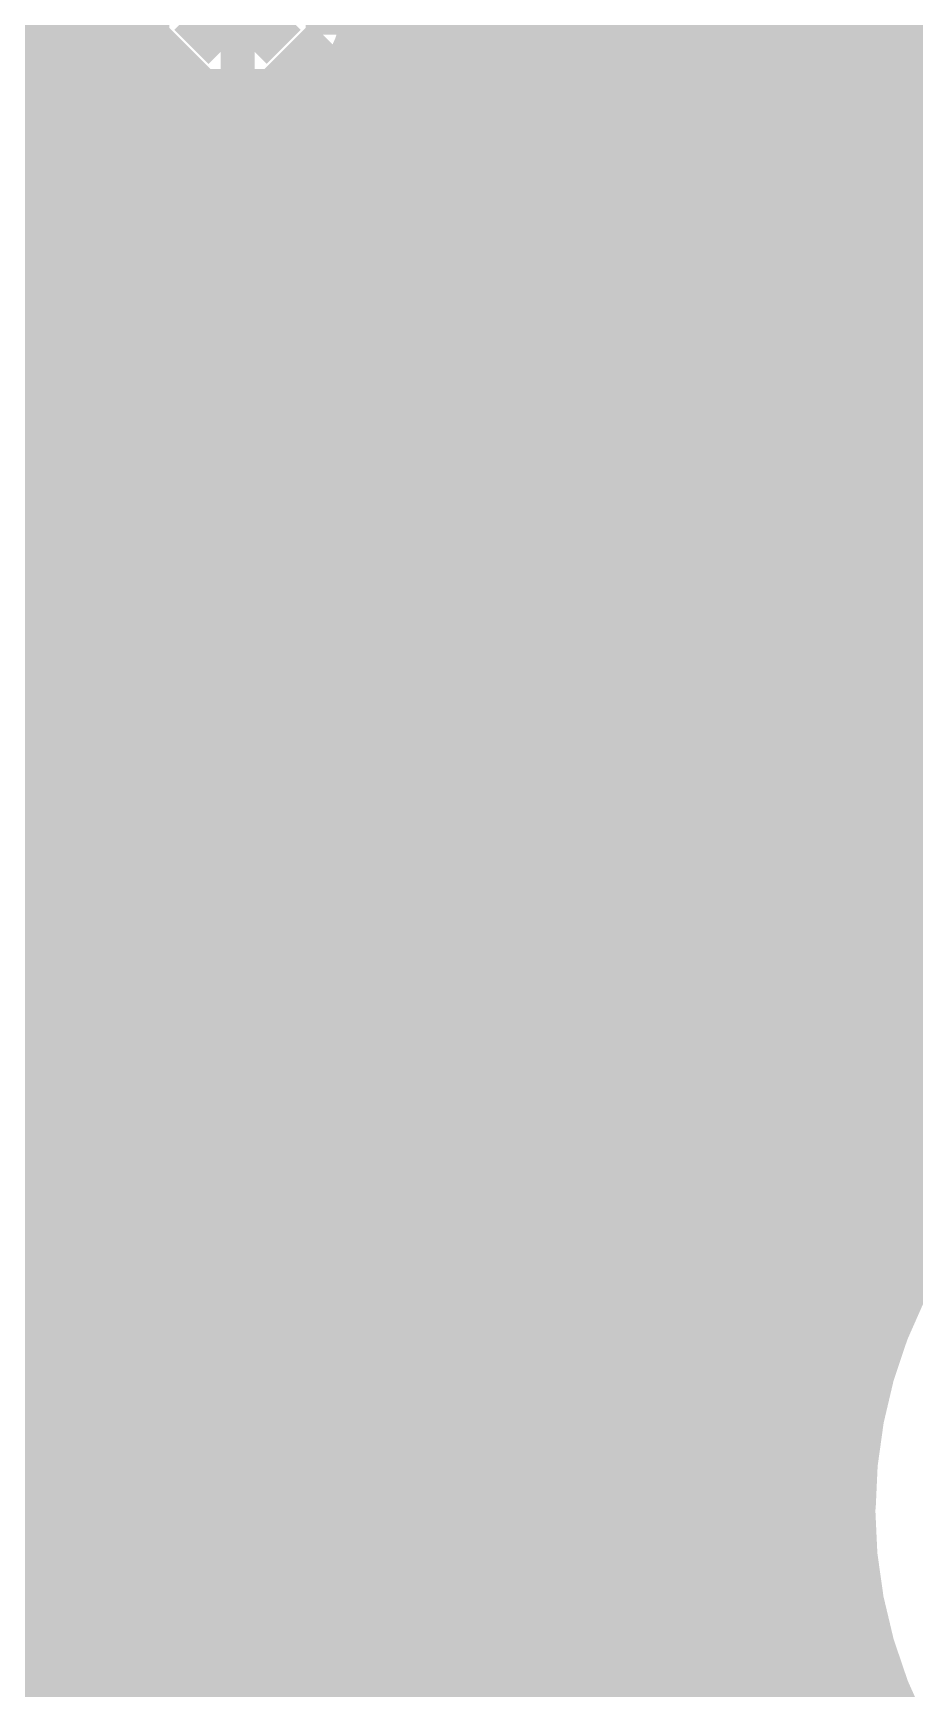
# Model space of a CAD drawing. Extents: x -5 to 157, y -120 to 103.
# Drawn here: x 30.23 to 36.79, y -13.34 to -1 of the extents above; entities that cross this region are included whole.
import ezdxf

# ---------------------------------------------------------------- set-up
doc = ezdxf.new("R2010")
doc.units = 0
doc.header["$MEASUREMENT"] = 0
doc.layers.get('0').update_dxf_attribs({"linetype": 'CONTINUOUS'})
for name, color, linetype in [('22-304-2_BOT', 7, 'CONTINUOUS'), ('22-304-2_DRD', 7, 'CONTINUOUS'), ('22-304-2_DRL', 2, 'CONTINUOUS'), ('22-304-2_IN1', 4, 'CONTINUOUS'), ('22-304-2_IN2', 3, 'CONTINUOUS'), ('22-304-2_SMB', 5, 'CONTINUOUS'), ('22-304-2_SPB', 14, 'CONTINUOUS'), ('22-304-2_SSB', 12, 'CONTINUOUS'), ('22-304-2_TOP', 13, 'CONTINUOUS'), ('THRUHOLE_TAP', 7, 'CONTINUOUS')]:
    doc.layers.add(name, color=color, linetype=linetype)

# ---------------------------------------------------------------- blocks, each defined once
blk = doc.blocks.new('ROUND_39')
at = {"const_width": 0.40005}
blk.add_lwpolyline([(-0.200024, 0, 1), (0.200024, 0, 1)], format="xyb", close=True, dxfattribs=at)
blk = doc.blocks.new('RECTANGLE_45')
blk.add_solid([(0.51308, 0.63627), (0.51308, -0.63627), (-0.51308, 0.63627), (-0.51308, -0.63627)])
blk = doc.blocks.new('RECTANGLE_47')
blk.add_solid([(0.4064, 0.4826), (0.4064, -0.4826), (-0.4064, 0.4826), (-0.4064, -0.4826)])
blk = doc.blocks.new('ROUND_88')
at = {"const_width": 0.10033}
blk.add_lwpolyline([(-0.050164, 0, 1), (0.050164, 0, 1)], format="xyb", close=True, dxfattribs=at)
blk = doc.blocks.new('ROUND_42')
at = {"const_width": 0.40005}
blk.add_lwpolyline([(-0.200024, 0, 1), (0.200024, 0, 1)], format="xyb", close=True, dxfattribs=at)
blk = doc.blocks.new('ROUND_38')
at = {"const_width": 0.40005}
blk.add_lwpolyline([(-0.200024, 0, 1), (0.200024, 0, 1)], format="xyb", close=True, dxfattribs=at)
blk = doc.blocks.new('ROUND_80')
at = {"const_width": 0.10033}
blk.add_lwpolyline([(-0.050164, 0, 1), (0.050164, 0, 1)], format="xyb", close=True, dxfattribs=at)

msp = doc.modelspace()

# ---------------------------------------------------------------- linework, layer by layer
at = {"layer": '22-304-2_BOT'}
for points, const_width in [([(36.6014, 8.14324), (36.6014, -3.4544)], 0.254), ([(36.3728, 7.91464), (36.3728, -2.13614)], 0.254), ([(36.1442, 7.68604), (36.1442, -1.84404)], 0.254), ([(35.9156, 7.45744), (35.9156, -1.70434)], 0.254), ([(35.687, 7.22884), (35.687, -1.64084)], 0.254), ([(36.7157, 7.0612), (36.7157, -3.4544)], 0.254), ([(35.4584, 7.00024), (35.4584, -1.6383)], 0.254), ([(23.91918, 1.905), (23.91918, -5.12318), (26.924, -8.128), (29.337, -8.128), (31.242, -10.033), (31.242, -16.256), (40.132, -25.146), (40.132, -57.277), (33.909, -63.5), (24.003, -63.5), (22.352, -65.151), (22.352, -79.502), (26.0223, -83.1723), (26.0223, -83.7438)], 0.3048), ([(22.91842, 1.905), (22.91842, 0.70358), (23.368, 0.254), (23.368, -5.461), (26.543, -8.636), (28.956, -8.636), (30.607, -10.287), (30.607, -17.526), (33.02, -19.939), (33.02, -20.447)], 0.254), ([(27.9019, -1.57734), (29.91866, -1.57734), (31.0388, -0.4572), (31.0388, 0.635)], 0.254), ([(35.2298, -0.30226), (35.2298, -1.69418)], 0.254), ([(35.12058, -0.44958), (34.36112, -1.2065)], 0.254), ([(35.0012, -0.56642), (35.0012, -1.82372)], 0.254), ([(34.7726, -0.79502), (34.7726, -1.905)], 0.254), ([(34.544, -1.02362), (34.544, -1.5494)], 0.254), ([(36.7157, -0.9906), (34.57702, -0.9906)], 0.254), ([(36.7157, -1.2192), (34.34842, -1.2192)], 0.254), ([(34.3154, -1.24968), (34.3154, -1.5494)], 0.254), ([(33.66262, -1.397), (33.81502, -1.5494)], 0.254), ([(33.909, -1.397), (33.66262, -1.397)], 0.254), ([(36.7157, -1.4478), (33.71342, -1.4478)], 0.254), ([(33.8582, -1.397), (33.8582, -1.5494)], 0.254), ([(34.0868, -1.3716), (34.0868, -1.5494)], 0.254), ([(34.6456, -1.5494), (33.81502, -1.5494)], 0.254), ([(34.6456, -1.5494), (34.6456, -1.905)], 0.254), ([(27.9019, -2.07772), (30.18028, -2.07772), (30.607, -1.651), (33.02, -1.651), (33.7312, -2.3622), (33.7312, -2.54)], 0.254), ([(35.2806, -1.6764), (34.6456, -1.6764)], 0.254), ([(36.7157, -1.6764), (35.8394, -1.6764)], 0.254), ([(34.9123, -1.905), (34.6456, -1.905)], 0.254), ([(34.9123, -1.905), (34.6456, -1.905)], 0.254), ([(34.9123, -1.905), (34.6456, -1.905)], 0.254), ([(36.7157, -1.905), (36.2077, -1.905)], 0.254), ([(36.7157, -2.1336), (36.37026, -2.1336)], 0.254), ([(30.86862, -2.286), (30.68574, -2.46888)], 0.254), ([(31.3944, -2.286), (30.86862, -2.286)], 0.254), ([(30.8864, -2.286), (30.8864, -2.5654)], 0.254), ([(31.115, -2.286), (31.115, -2.78384)], 0.254), ([(31.3436, -2.286), (31.3436, -3.01244)], 0.254), ([(31.3944, -2.286), (31.3944, -3.06324)], 0.254), ([(31.3944, -2.3622), (30.79242, -2.3622)], 0.254), ([(36.7157, -2.3622), (36.449, -2.3622)], 0.254), ([(31.3944, -2.5908), (30.91688, -2.5908)], 0.254), ([(32.3088, -2.54), (31.242, -2.54)], 0.254), ([(32.3088, -2.54), (31.242, -2.54)], 0.254), ([(31.242, -2.54), (32.3088, -2.54)], 0.254), ([(31.4579, -2.54), (32.3088, -2.54)], 0.381), ([(33.782, -2.4892), (33.7312, -2.54)], 0.254), ([(33.7312, -2.54), (33.7312, -4.1402), (34.036, -4.445)], 0.254), ([(35.56, -2.54), (33.7312, -2.54)], 0.254), ([(33.7312, -2.54), (35.56, -2.54)], 0.254), ([(36.7157, -2.5908), (36.46678, -2.5908)], 0.254), ([(30.9626, -2.63398), (31.3944, -3.06324)], 0.254), ([(31.3944, -2.8194), (31.14802, -2.8194)], 0.254), ([(36.7157, -2.8194), (36.4236, -2.8194)], 0.254), ([(36.3728, -2.94386), (36.3728, -3.4544)], 0.254), ([(43.18, -81.28), (43.18, -23.622), (34.29, -14.732), (34.29, -8.382), (31.115, -5.207), (31.115, -3.683), (30.51048, -3.07848), (27.9019, -3.07848)], 0.254), ([(36.7157, -3.048), (36.31184, -3.048)], 0.254), ([(34.9123, -3.175), (34.6456, -3.175)], 0.254), ([(34.6456, -3.175), (34.6456, -3.29946)], 0.254), ([(34.9123, -3.175), (34.6456, -3.175)], 0.254), ([(34.7726, -3.175), (34.7726, -3.29946)], 0.254), ([(35.02914, -3.2766), (34.6456, -3.2766)], 0.254), ([(35.05708, -3.29946), (34.6456, -3.29946)], 0.254), ([(35.0012, -3.25374), (35.0012, -3.29946)], 0.254), ([(35.05708, -3.29946), (35.05708, -3.81)], 0.254), ([(36.7157, -3.2766), (36.09086, -3.2766)], 0.254), ([(36.1442, -3.23342), (36.1442, -3.4544)], 0.254), ([(35.2044, -3.4544), (35.2044, -3.81)], 0.254), ([(36.6268, -3.4544), (35.2044, -3.4544)], 0.254), ([(35.2298, -3.38582), (35.2298, -3.4544)], 0.254), ([(35.9156, -3.37566), (35.9156, -3.4544)], 0.254), ([(36.7157, -3.4544), (36.6268, -3.4544)], 0.254), ([(27.9019, -3.57886), (30.24886, -3.57886), (30.607, -3.937), (30.607, -5.461), (33.782, -8.636), (33.782, -14.986), (42.672, -23.876), (42.672, -79.375), (42.037, -80.01), (41.91, -80.01)], 0.254), ([(35.2044, -3.5052), (35.05708, -3.5052)], 0.254), ([(35.2044, -3.7338), (35.05708, -3.7338)], 0.254), ([(35.2044, -3.81), (35.05708, -3.81)], 0.254), ([(37.6936, -71.1835), (37.5285, -71.1835), (36.449, -70.104), (36.449, -68.834), (42.164, -63.119), (42.164, -24.13), (33.274, -15.24), (33.274, -8.89), (30.099, -5.715), (30.099, -4.22148), (29.95676, -4.07924), (27.9019, -4.07924)], 0.254), ([(33.147, -5.588), (32.004, -4.445), (33.147, -5.588)], 0.635), ([(32.004, -4.445), (33.147, -5.588)], 0.635), ([(36.1188, -4.445), (34.036, -4.445)], 0.254), ([(36.1188, -4.445), (36.1188, -6.8072), (35.433, -7.493)], 0.254), ([(39.37, -64.77), (39.497, -64.77), (41.656, -62.611), (41.656, -24.384), (32.766, -15.494), (32.766, -9.144), (29.591, -5.969), (29.591, -4.826), (29.34462, -4.57962), (27.9019, -4.57962)], 0.254), ([(35.05708, -5.08), (35.05708, -5.59054)], 0.254), ([(35.2044, -5.08), (35.05708, -5.08)], 0.254), ([(35.2044, -5.1054), (35.05708, -5.1054)], 0.254), ([(35.2044, -5.08), (35.2044, -5.4356)], 0.254), ([(35.2044, -5.334), (35.05708, -5.334)], 0.254), ([(35.4838, -5.4356), (35.2044, -5.4356)], 0.254), ([(35.2298, -5.4356), (35.2298, -6.60908)], 0.254), ([(35.4584, -5.4356), (35.4584, -6.56844)], 0.254), ([(35.4838, -5.4356), (35.4838, -6.54304)], 0.254), ([(36.7538, -5.4356), (36.7538, -6.8072)], 0.254), ([(37.0332, -5.4356), (36.7538, -5.4356)], 0.254), ([(36.83, -5.4356), (36.83, -8.13054)], 0.254), ([(33.01492, -5.59054), (32.39516, -5.59054)], 0.254), ([(32.39516, -5.59054), (34.56432, -7.7597)], 0.254), ([(32.4866, -5.59054), (32.4866, -5.67944)], 0.254), ([(32.7152, -5.59054), (32.7152, -5.90804)], 0.254), ([(32.9438, -5.59054), (32.9438, -6.13664)], 0.254), ([(35.05708, -5.59054), (33.01492, -5.59054)], 0.254), ([(33.02508, -5.59054), (33.01492, -5.59054)], 0.254), ([(33.1724, -5.59054), (33.1724, -6.36524)], 0.254), ([(33.401, -5.59054), (33.401, -6.59384)], 0.254), ([(33.6296, -5.59054), (33.6296, -6.82244)], 0.254), ([(33.8582, -5.59054), (33.8582, -7.05104)], 0.254), ([(34.0868, -5.59054), (34.0868, -7.27964)], 0.254), ([(34.3154, -5.59054), (34.3154, -7.50824)], 0.254), ([(34.544, -5.59054), (34.544, -7.31012)], 0.254), ([(34.7726, -5.59054), (34.7726, -6.8707)], 0.254), ([(35.0012, -5.59054), (35.0012, -6.69544)], 0.254), ([(35.4838, -5.5626), (35.05708, -5.5626)], 0.254), ([(43.18, -5.5626), (36.7538, -5.5626)], 0.254), ([(35.4838, -5.7912), (32.59582, -5.7912)], 0.254), ([(43.18, -5.7912), (36.7538, -5.7912)], 0.254), ([(35.4838, -6.0198), (32.82442, -6.0198)], 0.254), ([(43.03014, -6.0198), (36.7538, -6.0198)], 0.254), ([(35.4838, -6.2484), (33.05302, -6.2484)], 0.254), ([(42.93616, -6.2484), (36.7538, -6.2484)], 0.254), ([(35.4838, -6.477), (33.28162, -6.477)], 0.254), ([(42.90822, -6.477), (36.7538, -6.477)], 0.254), ([(27.9019, -6.58114), (29.44114, -6.58114), (32.258, -9.398), (32.258, -15.748), (41.148, -24.638), (41.148, -57.912), (32.131, -66.929), (32.131, -70.612), (32.639, -71.12), (33.2486, -71.1835)], 0.254), ([(35.4838, -6.54304), (35.44316, -6.58622)], 0.254), ([(34.98088, -6.7056), (33.51022, -6.7056)], 0.254), ([(42.93616, -6.7056), (36.7538, -6.7056)], 0.254), ([(34.71672, -6.9342), (33.73882, -6.9342)], 0.254), ([(43.03014, -6.9342), (36.7411, -6.9342)], 0.254), ([(24.3586, -71.1835), (23.9395, -71.1835), (22.86, -70.104), (22.86, -65.405), (24.257, -64.008), (34.163, -64.008), (40.64, -57.531), (40.64, -24.892), (31.75, -16.002), (31.75, -9.652), (29.17952, -7.08152), (27.9019, -7.08152)], 0.254), ([(34.58718, -7.1628), (33.96742, -7.1628)], 0.254), ([(36.56838, -7.25678), (36.33978, -7.48284)], 0.254), ([(36.6014, -7.21868), (36.6014, -8.3312)], 0.254), ([(38.72738, -7.1628), (36.64458, -7.1628)], 0.254), ([(34.5313, -7.3914), (34.19602, -7.3914)], 0.254), ([(38.05682, -7.3914), (36.43122, -7.3914)], 0.254), ([(36.3728, -7.44982), (36.3728, -8.55472)], 0.254), ([(34.53384, -7.62), (34.42462, -7.62)], 0.254), ([(37.58438, -7.62), (36.33216, -7.62)], 0.254), ([(34.544, -7.67588), (34.544, -7.73684)], 0.254), ([(37.211, -7.8486), (36.26866, -7.8486)], 0.254), ([(36.89604, -8.0772), (36.12642, -8.0772)], 0.254), ([(36.1442, -8.05688), (36.1442, -8.8138)], 0.254), ([(35.9156, -8.26008), (35.9156, -9.11352)], 0.254), ([(35.02914, -8.3058), (34.91992, -8.3058)], 0.254), ([(34.925, -8.382), (34.925, -14.46784)], 0.254), ([(35.0012, -8.29056), (35.0012, -11.8364)], 0.254), ([(35.2298, -8.37692), (35.2298, -10.49528)], 0.254), ([(35.687, -8.36422), (35.687, -9.46658)], 0.254), ([(36.6268, -8.3058), (35.83686, -8.3058)], 0.254), ([(35.4584, -8.39978), (35.4584, -9.90346)], 0.254), ([(36.39312, -8.5344), (34.925, -8.5344)], 0.254), ([(36.18738, -8.763), (34.925, -8.763)], 0.254), ([(36.0045, -8.9916), (34.925, -8.9916)], 0.254), ([(35.84194, -9.2202), (34.925, -9.2202)], 0.254), ([(35.69716, -9.4488), (34.925, -9.4488)], 0.254), ([(35.57016, -9.6774), (34.925, -9.6774)], 0.254), ([(35.4584, -9.906), (34.925, -9.906)], 0.254), ([(35.35934, -10.1346), (34.925, -10.1346)], 0.254), ([(35.27298, -10.3632), (34.925, -10.3632)], 0.254), ([(35.19932, -10.5918), (34.925, -10.5918)], 0.254), ([(35.13836, -10.8204), (34.925, -10.8204)], 0.254), ([(35.0901, -11.049), (34.925, -11.049)], 0.254), ([(35.04946, -11.2776), (34.925, -11.2776)], 0.254), ([(35.02152, -11.5062), (34.925, -11.5062)], 0.254), ([(35.00628, -11.7348), (34.925, -11.7348)], 0.254), ([(34.99866, -11.9634), (34.925, -11.9634)], 0.254), ([(35.0012, -12.192), (34.925, -12.192)], 0.254), ([(35.0012, -12.16152), (35.0012, -14.54404)], 0.254), ([(35.01644, -12.4206), (34.925, -12.4206)], 0.254), ([(35.0393, -12.6492), (34.925, -12.6492)], 0.254), ([(35.07486, -12.8778), (34.925, -12.8778)], 0.254), ([(35.12312, -13.1064), (34.925, -13.1064)], 0.254), ([(35.179, -13.335), (34.925, -13.335)], 0.254)]:
    msp.add_lwpolyline(points, dxfattribs=dict(at, const_width=const_width))
at = {"layer": '22-304-2_BOT', "const_width": 0.254}
for points in [[(33.909, -1.397, 0.1989124), (34.35801, -1.21101)], [(33.909, -1.397, 0.1989124), (34.35801, -1.21101)], [(35.56, -1.63322, 0.2014867), (34.91249, -1.90519)], [(35.56, -1.63322, 0.2014867), (34.91249, -1.90519)], [(36.46678, -2.54, 0.4142136), (35.56, -1.63322)], [(36.46678, -2.54, 0.4142136), (35.56, -1.63322)], [(30.96006, -2.6289, 0.1270395), (30.68616, -2.46743)], [(30.96006, -2.6289, 0.1270395), (30.68616, -2.46743)], [(35.56, -3.44678, 0.4142136), (36.46678, -2.54)], [(35.56, -3.44678, 0.4142136), (36.46678, -2.54)], [(35.05708, -3.29438, 0.1480687), (35.56, -3.44665)], [(35.05708, -3.29438, 0.1480687), (35.56, -3.44665)], [(35.433, -6.58622, 0.4142136), (34.52622, -7.493)], [(36.56838, -7.25678, 0.1989124), (36.7546, -6.8072)], [(36.56838, -7.25678, 0.1989124), (36.7546, -6.8072)], [(39.99992, -6.9977, 0.4142136), (34.99866, -11.99896)], [(34.52622, -7.493, 0.0746082), (34.56615, -7.75914)], [(35.433, -8.39978, 0.4142136), (36.33978, -7.493)], [(34.925, -8.382, 0.0596185), (34.90707, -8.23217)], [(34.90722, -8.23214, 0.1558171), (35.433, -8.40007)], [(34.99866, -11.99896, 0.4142136), (39.99992, -17.00022)]]:
    msp.add_lwpolyline(points, format="xyb", dxfattribs=at)
at = {"layer": '22-304-2_DRD', "const_width": 0.254}
for points in [[(31.115, -0.508), (31.115, -1.016)], [(32.385, -1.016), (32.385, -0.508)], [(31.623, -1.143), (31.369, -0.889)], [(32.131, -0.889), (31.877, -1.143)], [(31.115, -1.016), (31.496, -1.397)], [(32.004, -1.397), (32.385, -1.016)], [(31.877, -1.143), (31.623, -1.143)], [(31.496, -1.397), (32.004, -1.397)], [(30.988, -1.905), (30.607, -2.286)], [(30.988, -1.905), (30.607, -2.286)], [(30.988, -1.905), (30.607, -2.286)], [(31.496, -1.905), (30.988, -1.905)], [(31.496, -1.905), (30.988, -1.905)], [(31.496, -1.905), (30.988, -1.905)], [(31.877, -2.286), (31.496, -1.905)], [(31.877, -2.286), (31.496, -1.905)], [(31.877, -2.286), (31.496, -1.905)], [(35.306, -1.905), (34.925, -2.286)], [(35.306, -1.905), (34.925, -2.286)], [(35.814, -1.905), (35.306, -1.905)], [(35.814, -1.905), (35.306, -1.905)], [(36.195, -2.286), (35.814, -1.905)], [(36.195, -2.286), (35.814, -1.905)], [(30.988, -2.159), (30.988, -2.286)], [(31.115, -2.159), (30.988, -2.159)], [(30.988, -2.159), (30.988, -2.286)], [(31.115, -2.159), (30.988, -2.159)], [(30.988, -2.159), (30.988, -2.286)], [(31.115, -2.159), (30.988, -2.159)], [(31.115, -2.286), (31.115, -2.159)], [(31.115, -2.286), (31.115, -2.159)], [(31.115, -2.286), (31.115, -2.159)], [(31.369, -2.159), (31.369, -2.286)], [(31.496, -2.159), (31.369, -2.159)], [(31.369, -2.159), (31.369, -2.286)], [(31.496, -2.159), (31.369, -2.159)], [(31.369, -2.159), (31.369, -2.286)], [(31.496, -2.159), (31.369, -2.159)], [(31.496, -2.286), (31.496, -2.159)], [(31.496, -2.286), (31.496, -2.159)], [(31.496, -2.286), (31.496, -2.159)], [(35.306, -2.159), (35.306, -2.286)], [(35.433, -2.159), (35.306, -2.159)], [(35.306, -2.159), (35.306, -2.286)], [(35.433, -2.159), (35.306, -2.159)], [(35.433, -2.286), (35.433, -2.159)], [(35.433, -2.286), (35.433, -2.159)], [(35.687, -2.159), (35.687, -2.286)], [(35.814, -2.159), (35.687, -2.159)], [(35.687, -2.159), (35.687, -2.286)], [(35.814, -2.159), (35.687, -2.159)], [(35.814, -2.286), (35.814, -2.159)], [(35.814, -2.286), (35.814, -2.159)], [(30.607, -2.286), (30.607, -2.794)], [(30.607, -2.286), (30.607, -2.794)], [(30.607, -2.286), (30.607, -2.794)], [(30.988, -2.286), (31.115, -2.286)], [(30.988, -2.286), (31.115, -2.286)], [(30.988, -2.286), (31.115, -2.286)], [(31.369, -2.286), (31.496, -2.286)], [(31.369, -2.286), (31.496, -2.286)], [(31.369, -2.286), (31.496, -2.286)], [(31.877, -2.794), (31.877, -2.286)], [(31.877, -2.794), (31.877, -2.286)], [(31.877, -2.794), (31.877, -2.286)], [(34.925, -2.286), (34.925, -2.794)], [(34.925, -2.286), (34.925, -2.794)], [(35.306, -2.286), (35.433, -2.286)], [(35.306, -2.286), (35.433, -2.286)], [(35.687, -2.286), (35.814, -2.286)], [(35.687, -2.286), (35.814, -2.286)], [(36.195, -2.794), (36.195, -2.286)], [(36.195, -2.794), (36.195, -2.286)], [(31.115, -2.921), (30.861, -2.667)], [(31.115, -2.921), (30.861, -2.667)], [(31.115, -2.921), (30.861, -2.667)], [(31.623, -2.667), (31.369, -2.921)], [(31.623, -2.667), (31.369, -2.921)], [(31.623, -2.667), (31.369, -2.921)], [(35.433, -2.921), (35.179, -2.667)], [(35.433, -2.921), (35.179, -2.667)], [(35.941, -2.667), (35.687, -2.921)], [(35.941, -2.667), (35.687, -2.921)], [(30.607, -2.794), (30.988, -3.175)], [(30.607, -2.794), (30.988, -3.175)], [(30.607, -2.794), (30.988, -3.175)], [(31.496, -3.175), (31.877, -2.794)], [(31.496, -3.175), (31.877, -2.794)], [(31.496, -3.175), (31.877, -2.794)], [(34.925, -2.794), (35.306, -3.175)], [(34.925, -2.794), (35.306, -3.175)], [(35.814, -3.175), (36.195, -2.794)], [(35.814, -3.175), (36.195, -2.794)], [(31.369, -2.921), (31.115, -2.921)], [(31.369, -2.921), (31.115, -2.921)], [(31.369, -2.921), (31.115, -2.921)], [(35.687, -2.921), (35.433, -2.921)], [(35.687, -2.921), (35.433, -2.921)], [(30.988, -3.175), (31.496, -3.175)], [(30.988, -3.175), (31.496, -3.175)], [(30.988, -3.175), (31.496, -3.175)], [(35.306, -3.175), (35.814, -3.175)], [(35.306, -3.175), (35.814, -3.175)], [(32.893, -4.953), (32.512, -5.334)], [(32.893, -4.953), (32.512, -5.334)], [(32.893, -4.953), (32.512, -5.334)], [(33.401, -4.953), (32.893, -4.953)], [(33.401, -4.953), (32.893, -4.953)], [(33.401, -4.953), (32.893, -4.953)], [(33.782, -5.334), (33.401, -4.953)], [(33.782, -5.334), (33.401, -4.953)], [(33.782, -5.334), (33.401, -4.953)], [(32.893, -5.207), (32.893, -5.334)], [(33.02, -5.207), (32.893, -5.207)], [(32.893, -5.207), (32.893, -5.334)], [(33.02, -5.207), (32.893, -5.207)], [(32.893, -5.207), (32.893, -5.334)], [(33.02, -5.207), (32.893, -5.207)], [(33.02, -5.334), (33.02, -5.207)], [(33.02, -5.334), (33.02, -5.207)], [(33.02, -5.334), (33.02, -5.207)], [(33.274, -5.207), (33.274, -5.334)], [(33.401, -5.207), (33.274, -5.207)], [(33.274, -5.207), (33.274, -5.334)], [(33.401, -5.207), (33.274, -5.207)], [(33.274, -5.207), (33.274, -5.334)], [(33.401, -5.207), (33.274, -5.207)], [(33.401, -5.334), (33.401, -5.207)], [(33.401, -5.334), (33.401, -5.207)], [(33.401, -5.334), (33.401, -5.207)], [(32.512, -5.334), (32.512, -5.842)], [(32.512, -5.334), (32.512, -5.842)], [(32.512, -5.334), (32.512, -5.842)], [(32.893, -5.334), (33.02, -5.334)], [(32.893, -5.334), (33.02, -5.334)], [(32.893, -5.334), (33.02, -5.334)], [(33.274, -5.334), (33.401, -5.334)], [(33.274, -5.334), (33.401, -5.334)], [(33.274, -5.334), (33.401, -5.334)], [(33.782, -5.842), (33.782, -5.334)], [(33.782, -5.842), (33.782, -5.334)], [(33.782, -5.842), (33.782, -5.334)], [(33.02, -5.969), (32.766, -5.715)], [(33.02, -5.969), (32.766, -5.715)], [(33.02, -5.969), (32.766, -5.715)], [(33.528, -5.715), (33.274, -5.969)], [(33.528, -5.715), (33.274, -5.969)], [(33.528, -5.715), (33.274, -5.969)], [(32.512, -5.842), (32.893, -6.223)], [(32.512, -5.842), (32.893, -6.223)], [(32.512, -5.842), (32.893, -6.223)], [(33.401, -6.223), (33.782, -5.842)], [(33.401, -6.223), (33.782, -5.842)], [(33.401, -6.223), (33.782, -5.842)], [(33.274, -5.969), (33.02, -5.969)], [(33.274, -5.969), (33.02, -5.969)], [(33.274, -5.969), (33.02, -5.969)], [(32.893, -6.223), (33.401, -6.223)], [(32.893, -6.223), (33.401, -6.223)], [(32.893, -6.223), (33.401, -6.223)], [(35.179, -6.858), (34.798, -7.239)], [(35.687, -6.858), (35.179, -6.858)], [(36.068, -7.239), (35.687, -6.858)], [(35.179, -7.112), (35.179, -7.239)], [(35.306, -7.112), (35.179, -7.112)], [(35.306, -7.239), (35.306, -7.112)], [(35.56, -7.112), (35.56, -7.239)], [(35.687, -7.112), (35.56, -7.112)], [(35.687, -7.239), (35.687, -7.112)], [(34.798, -7.239), (34.798, -7.747)], [(35.179, -7.239), (35.306, -7.239)], [(35.56, -7.239), (35.687, -7.239)], [(36.068, -7.747), (36.068, -7.239)], [(35.306, -7.874), (35.052, -7.62)], [(35.814, -7.62), (35.56, -7.874)], [(34.798, -7.747), (35.179, -8.128)], [(35.687, -8.128), (36.068, -7.747)], [(35.56, -7.874), (35.306, -7.874)], [(35.179, -8.128), (35.687, -8.128)]]:
    msp.add_lwpolyline(points, dxfattribs=at)
at = {"layer": '22-304-2_IN1', "const_width": 0.254}
for points in [[(30.2768, 10.0203), (30.2768, -16.002)], [(30.5054, 10.0203), (30.5054, -16.002)], [(30.734, 10.0203), (30.734, -2.01676)], [(30.9626, 10.0203), (30.9626, -1.86436)], [(31.03626, -0.9144), (21.39188, -0.9144)], [(31.1277, -1.143), (14.94282, -1.143)], [(31.1912, -1.2319), (31.1912, -1.81102)], [(36.322, -1.27), (32.27324, -1.27)], [(32.3342, -1.27), (32.3342, -16.002)], [(32.5628, -1.27), (32.5628, -5.15112)], [(32.7914, -1.27), (32.7914, -4.95046)], [(33.02, -1.27), (33.02, -4.86918)], [(33.2486, -1.27), (33.2486, -4.8641)], [(33.4772, -1.27), (33.4772, -4.93776)], [(33.7058, -1.27), (33.7058, -5.1181)], [(33.9344, -1.27), (33.9344, -16.002)], [(34.163, -1.27), (34.163, -16.002)], [(34.3916, -1.27), (34.3916, -16.002)], [(34.6202, -1.27), (34.6202, -16.002)], [(34.8488, -1.27), (34.8488, -16.002)], [(35.0774, -1.27), (35.0774, -16.002)], [(35.306, -1.27), (35.306, -16.002)], [(35.5346, -1.27), (35.5346, -16.002)], [(35.7632, -1.27), (35.7632, -16.002)], [(35.9918, -1.27), (35.9918, -16.002)], [(36.2204, -1.27), (36.2204, -16.002)], [(36.322, -1.27), (36.322, -16.002)], [(31.34868, -1.3716), (22.66188, -1.3716)], [(31.4198, -1.41224), (31.4198, -1.83134)], [(31.6484, -1.48336), (31.6484, -1.93294)], [(31.877, -1.48082), (31.877, -2.17932)], [(32.1056, -1.39954), (32.1056, -16.002)], [(36.322, -1.3716), (32.15132, -1.3716)], [(36.322, -1.6002), (22.93874, -1.6002)], [(31.0769, -1.8288), (26.32456, -1.8288)], [(36.322, -1.8288), (31.40456, -1.8288)], [(30.69336, -2.0574), (26.7081, -2.0574)], [(36.322, -2.0574), (31.7881, -2.0574)], [(30.5562, -2.286), (26.84526, -2.286)], [(36.322, -2.286), (31.92526, -2.286)], [(30.51302, -2.5146), (26.89098, -2.5146)], [(36.322, -2.5146), (31.97098, -2.5146)], [(30.54096, -2.7432), (26.86304, -2.7432)], [(36.322, -2.7432), (31.94304, -2.7432)], [(31.877, -2.89814), (31.877, -16.002)], [(30.65272, -2.9718), (26.74874, -2.9718)], [(30.734, -3.06324), (30.734, -16.002)], [(36.322, -2.9718), (31.82874, -2.9718)], [(30.93212, -3.2004), (26.47188, -3.2004)], [(36.322, -3.2004), (31.55188, -3.2004)], [(31.6484, -3.14452), (31.6484, -16.002)], [(30.9626, -3.2131), (30.9626, -16.002)], [(31.1912, -3.26644), (31.1912, -16.002)], [(31.4198, -3.24866), (31.4198, -16.002)], [(36.322, -3.429), (18.76044, -3.429)], [(36.322, -3.6576), (26.21788, -3.6576)], [(36.322, -3.8862), (26.49474, -3.8862)], [(36.322, -4.1148), (26.60904, -4.1148)], [(36.322, -4.3434), (26.63698, -4.3434)], [(36.322, -4.572), (26.59126, -4.572)], [(36.322, -4.8006), (26.4541, -4.8006)], [(32.6771, -5.0292), (26.39314, -5.0292)], [(36.322, -5.0292), (33.6169, -5.0292)], [(32.49676, -5.2578), (26.57094, -5.2578)], [(36.322, -5.2578), (33.79724, -5.2578)], [(32.4231, -5.4864), (26.63952, -5.4864)], [(36.322, -5.4864), (33.86836, -5.4864)], [(32.42818, -5.715), (26.6319, -5.715)], [(36.322, -5.715), (33.86582, -5.715)], [(32.50946, -5.9436), (26.54808, -5.9436)], [(32.5628, -6.02488), (32.5628, -16.002)], [(36.322, -5.9436), (33.78454, -5.9436)], [(33.7058, -6.0579), (33.7058, -16.002)], [(32.71012, -6.1722), (26.34234, -6.1722)], [(32.7914, -6.22554), (32.7914, -16.002)], [(33.4772, -6.23824), (33.4772, -16.002)], [(36.322, -6.1722), (33.58388, -6.1722)], [(36.322, -6.4008), (22.03704, -6.4008)], [(33.02, -6.30682), (33.02, -16.002)], [(33.2486, -6.30936), (33.2486, -16.002)], [(36.322, -6.6294), (22.06498, -6.6294)], [(36.322, -6.858), (22.01926, -6.858)], [(36.322, -7.0866), (22.46884, -7.0866)], [(36.322, -7.3152), (22.63394, -7.3152)], [(36.322, -7.5438), (22.69744, -7.5438)], [(36.322, -7.7724), (22.68474, -7.7724)], [(36.322, -8.001), (22.5933, -8.001)], [(36.322, -8.2296), (22.37232, -8.2296)], [(36.322, -8.4582), (9.10844, -8.4582)], [(36.322, -8.6868), (9.09066, -8.6868)], [(36.322, -8.9154), (8.98652, -8.9154)], [(36.322, -9.144), (8.74014, -9.144)], [(36.322, -9.3726), (7.36854, -9.3726)], [(36.322, -9.6012), (7.16788, -9.6012)], [(36.322, -9.8298), (6.0198, -9.8298)], [(36.322, -10.0584), (6.2484, -10.0584)], [(36.322, -10.287), (6.477, -10.287)], [(36.322, -10.5156), (6.7056, -10.5156)], [(36.322, -10.7442), (29.45892, -10.7442)], [(36.322, -10.9728), (29.77896, -10.9728)], [(36.322, -11.2014), (29.90342, -11.2014)], [(36.322, -11.43), (29.93898, -11.43)], [(36.322, -11.6586), (29.90342, -11.6586)], [(36.322, -11.8872), (29.77896, -11.8872)], [(36.322, -12.1158), (29.45892, -12.1158)], [(36.322, -12.3444), (8.5344, -12.3444)], [(36.322, -12.573), (8.763, -12.573)], [(36.322, -12.8016), (8.9916, -12.8016)], [(36.322, -13.0302), (9.2202, -13.0302)], [(36.322, -13.2588), (9.4488, -13.2588)]]:
    msp.add_lwpolyline(points, dxfattribs=at)
for points in [[(36.957, -1.27, 0.4142136), (36.322, -0.635)], [(31.02102, -0.762, 0.4142136), (31.75, -1.49098)], [(31.75, -1.49098, 0.2027557), (32.27303, -1.26979)], [(31.242, -1.81102, 0.4142136), (30.51302, -2.54)], [(31.242, -1.81102, 0.4142136), (30.51302, -2.54)], [(31.97098, -2.54, 0.4142136), (31.242, -1.81102)], [(31.97098, -2.54, 0.4142136), (31.242, -1.81102)], [(30.51302, -2.54, 0.4142136), (31.242, -3.26898)], [(30.51302, -2.54, 0.4142136), (31.242, -3.26898)], [(31.242, -3.26898, 0.4142136), (31.97098, -2.54)], [(31.242, -3.26898, 0.4142136), (31.97098, -2.54)], [(33.147, -4.85902, 0.4142136), (32.41802, -5.588)], [(33.147, -4.85902, 0.4142136), (32.41802, -5.588)], [(33.87598, -5.588, 0.4142136), (33.147, -4.85902)], [(33.87598, -5.588, 0.4142136), (33.147, -4.85902)], [(32.41802, -5.588, 0.4142136), (33.147, -6.31698)], [(32.41802, -5.588, 0.4142136), (33.147, -6.31698)], [(33.147, -6.31698, 0.4142136), (33.87598, -5.588)], [(33.147, -6.31698, 0.4142136), (33.87598, -5.588)]]:
    msp.add_lwpolyline(points, format="xyb", dxfattribs=at)
at = {"layer": '22-304-2_IN2', "const_width": 0.254}
for points in [[(30.6578, 34.34842), (30.6578, -22.86762)], [(36.83, 32.0802), (36.83, -10.23874)], [(36.6014, 31.46552), (36.6014, -10.73404)], [(36.3728, 31.1531), (36.3728, -1.91262)], [(36.1442, 30.93974), (36.1442, -1.69672)], [(35.9156, 30.78226), (35.9156, -1.57734)], [(35.4584, 30.5943), (35.4584, -1.51892)], [(35.687, 30.6705), (35.687, -1.52146)], [(34.544, 30.57398), (34.544, -2.39522)], [(34.7726, 30.53842), (34.7726, -1.88214)], [(35.0012, 30.52826), (35.0012, -1.67894)], [(35.2298, 30.54604), (35.2298, -1.56718)], [(34.3154, 1.30302), (34.3154, -22.86762)], [(34.0868, 0.93726), (34.0868, -22.86762)], [(33.8582, 0.75946), (33.8582, -19.85518)], [(32.9438, 0.70866), (32.9438, -19.42338)], [(33.1724, 0.64008), (33.1724, -19.431)], [(33.401, 0.62484), (33.401, -19.4945)], [(33.6296, 0.66294), (33.6296, -19.6215)], [(30.4292, -0.47498), (30.4292, -22.86762)], [(30.2006, -0.84074), (30.2006, -22.86762)], [(30.74924, -0.9906), (30.01772, -0.9906)], [(32.7152, -1.10998), (32.7152, -19.46656)], [(43.815, -0.9906), (32.75076, -0.9906)], [(30.83052, -1.2192), (22.97684, -1.2192)], [(43.815, -1.2192), (32.66948, -1.2192)], [(30.8864, -1.31572), (30.8864, -22.86762)], [(30.98546, -1.4478), (23.19528, -1.4478)], [(32.4866, -1.47574), (32.4866, -19.5707)], [(43.815, -1.4478), (32.512, -1.4478)], [(31.115, -1.56718), (31.115, -22.86762)], [(31.28264, -1.6764), (23.31466, -1.6764)], [(31.3436, -1.70434), (31.3436, -22.86762)], [(35.00628, -1.6764), (32.21482, -1.6764)], [(32.258, -1.65354), (32.258, -19.75866)], [(43.815, -1.6764), (36.11372, -1.6764)], [(31.5722, -1.77292), (31.5722, -22.86762)], [(31.8008, -1.78562), (31.8008, -22.86762)], [(32.0294, -1.75006), (32.0294, -20.17776)], [(34.75228, -1.905), (23.37054, -1.905)], [(43.815, -1.905), (36.36518, -1.905)], [(34.61766, -2.1336), (23.37308, -2.1336)], [(43.815, -2.1336), (36.50234, -2.1336)], [(34.54908, -2.3622), (23.32228, -2.3622)], [(43.815, -2.3622), (36.57092, -2.3622)], [(34.53384, -2.5908), (23.21306, -2.5908)], [(43.815, -2.5908), (36.58362, -2.5908)], [(34.544, -2.68478), (34.544, -6.97992)], [(34.57194, -2.8194), (23.00986, -2.8194)], [(43.815, -2.8194), (36.54806, -2.8194)], [(34.66846, -3.048), (22.49678, -3.048)], [(43.815, -3.048), (36.45154, -3.048)], [(34.7726, -3.19786), (34.7726, -6.70814)], [(36.3728, -3.16484), (36.3728, -7.08152)], [(34.84626, -3.2766), (10.03808, -3.2766)], [(43.815, -3.2766), (36.27374, -3.2766)], [(35.0012, -3.40106), (35.0012, -6.56082)], [(36.1442, -3.38328), (36.1442, -6.75386)], [(35.21202, -3.5052), (26.53284, -3.5052)], [(35.2298, -3.51028), (35.2298, -6.48716)], [(35.4584, -3.56108), (35.4584, -6.46684)], [(35.687, -3.55854), (35.687, -6.49732)], [(43.815, -3.5052), (35.90798, -3.5052)], [(35.9156, -3.50266), (35.9156, -6.58622)], [(43.815, -3.7338), (26.75128, -3.7338)], [(43.815, -3.9624), (26.87066, -3.9624)], [(43.815, -4.191), (26.92654, -4.191)], [(43.815, -4.4196), (26.92908, -4.4196)], [(43.815, -4.6482), (26.87828, -4.6482)], [(43.815, -4.8768), (26.76906, -4.8768)], [(43.815, -5.1054), (26.82494, -5.1054)], [(43.815, -5.334), (26.9113, -5.334)], [(43.34764, -5.5626), (26.94178, -5.5626)], [(43.05046, -5.7912), (26.91892, -5.7912)], [(42.89552, -6.0198), (26.84272, -6.0198)], [(42.81424, -6.2484), (26.6954, -6.2484)], [(35.28822, -6.477), (26.41346, -6.477)], [(42.78884, -6.477), (35.57778, -6.477)], [(34.77514, -6.7056), (22.43582, -6.7056)], [(42.81424, -6.7056), (36.09086, -6.7056)], [(34.57194, -6.9342), (22.733, -6.9342)], [(42.89552, -6.9342), (36.29406, -6.9342)], [(34.46018, -7.1628), (22.89048, -7.1628)], [(43.05046, -7.1628), (36.40328, -7.1628)], [(34.41192, -7.3914), (22.97176, -7.3914)], [(43.34764, -7.3914), (36.45408, -7.3914)], [(34.41446, -7.62), (22.99716, -7.62)], [(43.815, -7.62), (36.45154, -7.62)], [(34.47034, -7.8486), (22.97176, -7.8486)], [(43.815, -7.8486), (36.39566, -7.8486)], [(34.544, -8.00608), (34.544, -22.86762)], [(36.3728, -7.90448), (36.3728, -22.86762)], [(34.58972, -8.0772), (22.89048, -8.0772)], [(43.815, -8.0772), (36.27628, -8.0772)], [(36.1442, -8.23214), (36.1442, -22.86762)], [(34.80562, -8.3058), (22.733, -8.3058)], [(34.7726, -8.27786), (34.7726, -22.86762)], [(43.815, -8.3058), (36.05784, -8.3058)], [(35.0012, -8.42264), (35.0012, -22.86762)], [(35.2298, -8.49884), (35.2298, -22.86762)], [(35.687, -8.48614), (35.687, -22.86762)], [(35.9156, -8.39724), (35.9156, -22.86762)], [(38.93058, -8.5344), (22.43582, -8.5344)], [(35.4584, -8.51916), (35.4584, -22.86762)], [(38.36416, -8.763), (9.37514, -8.763)], [(37.97554, -8.9916), (9.28624, -8.9916)], [(37.67074, -9.2202), (16.03248, -9.2202)], [(37.42182, -9.4488), (16.36014, -9.4488)], [(37.21354, -9.6774), (27.4447, -9.6774)], [(37.03828, -9.906), (27.8638, -9.906)], [(36.89096, -10.1346), (28.0543, -10.1346)], [(36.76396, -10.3632), (28.15844, -10.3632)], [(36.65728, -10.5918), (28.20162, -10.5918)], [(36.57092, -10.8204), (28.19146, -10.8204)], [(36.4998, -11.049), (28.1305, -11.049)], [(36.44646, -11.2776), (28.0035, -11.2776)], [(36.40582, -11.5062), (27.76982, -11.5062)], [(36.38296, -11.7348), (22.57298, -11.7348)], [(36.3728, -11.9634), (22.93874, -11.9634)], [(36.37788, -12.192), (23.11654, -12.192)], [(36.3982, -12.4206), (23.21306, -12.4206)], [(36.43122, -12.6492), (23.24862, -12.6492)], [(36.48202, -12.8778), (23.23592, -12.8778)], [(36.54552, -13.1064), (23.16734, -13.1064)], [(36.6014, -13.26388), (36.6014, -22.86762)], [(36.6268, -13.335), (23.03018, -13.335)]]:
    msp.add_lwpolyline(points, dxfattribs=at)
for points in [[(29.464, -1.15316, 0.4142136), (30.49016, -0.127)], [(30.72384, -0.762, 0.4142136), (31.75, -1.78816)], [(31.75, -1.78816, 0.4142136), (32.77616, -0.762)], [(35.56, -1.51384, 0.4142136), (34.53384, -2.54)], [(35.56, -1.51384, 0.4142136), (34.53384, -2.54)], [(36.58616, -2.54, 0.4142136), (35.56, -1.51384)], [(36.58616, -2.54, 0.4142136), (35.56, -1.51384)], [(34.53384, -2.54, 0.4142136), (35.56, -3.56616)], [(34.53384, -2.54, 0.4142136), (35.56, -3.56616)], [(35.56, -3.56616, 0.4142136), (36.58616, -2.54)], [(35.56, -3.56616, 0.4142136), (36.58616, -2.54)], [(35.433, -6.46684, 0.4142136), (34.40684, -7.493)], [(36.45916, -7.493, 0.4142136), (35.433, -6.46684)], [(34.40684, -7.493, 0.4142136), (35.433, -8.51916)], [(35.433, -8.51916, 0.4142136), (36.45916, -7.493)], [(39.99992, -8.37438, 0.4142136), (36.37534, -11.99896)], [(36.3728, -11.99896, 0.3135558), (38.73754, -15.40002)]]:
    msp.add_lwpolyline(points, format="xyb", dxfattribs=at)
at = {"layer": '22-304-2_SSB', "const_width": 0.1524}
for points in [[(34.4805, -3.3655), (31.5595, -3.3655), (31.5595, -1.7272), (34.4805, -1.7272), (34.4805, -3.3655)], [(34.73196, -2.55524), (35.20694, -2.55524), (34.97072, -1.87706), (34.85134, -1.87706), (34.85134, -2.89306)], [(35.57016, -2.55524), (36.04514, -2.55524), (35.80892, -1.87706), (35.68954, -1.87706), (35.68954, -2.89306)], [(36.40836, -2.72542), (36.46932, -2.89306), (36.82492, -2.89306), (36.88334, -2.72542), (36.88334, -2.04724), (36.82492, -1.87706), (36.46932, -1.87706), (36.40836, -2.04724)], [(34.798, -5.334), (31.242, -5.334), (31.242, -3.556), (34.798, -3.556), (34.798, -5.334)], [(38.2905, -5.2705), (35.3695, -5.2705), (35.3695, -3.6322), (38.2905, -3.6322), (38.2905, -5.2705)], [(32.03702, -6.78434), (32.03702, -5.76834), (32.15386, -5.93852)], [(35.92576, -6.70306), (36.40074, -6.70306), (35.92576, -6.02742), (35.92576, -5.85724), (35.98672, -5.68706), (36.34232, -5.68706), (36.40074, -5.85724)], [(32.63646, -6.44652), (33.11144, -6.44652), (32.87522, -5.76834), (32.75584, -5.76834), (32.75584, -6.78434)], [(33.47466, -6.61416), (33.53562, -6.78434), (33.89122, -6.78434), (33.94964, -6.61416), (33.94964, -5.93852), (33.89122, -5.76834), (33.53562, -5.76834), (33.47466, -5.93852)], [(36.76396, -6.70306), (37.00272, -6.70306)], [(31.91764, -6.78434), (32.15386, -6.78434)]]:
    msp.add_lwpolyline(points, dxfattribs=at)
at = {"layer": '22-304-2_TOP', "const_width": 0.254}
for points in [[(34.3154, 2.3495), (34.3154, -5.842)], [(34.544, 2.3495), (34.544, -5.842)], [(34.7726, 2.3495), (34.7726, -2.08788)], [(35.0012, 2.3495), (35.0012, -1.82372)], [(35.2298, 2.3495), (35.2298, -1.69418)], [(35.4584, 2.3495), (35.4584, -1.6383)], [(35.687, 2.3495), (35.687, -1.64084)], [(35.9156, 2.3495), (35.9156, -1.70434)], [(36.1442, 2.3495), (36.1442, -1.84404)], [(36.3728, 2.3495), (36.3728, -2.13614)], [(36.6014, 2.3622), (36.6014, -5.842)], [(36.83, 2.44348), (36.83, -5.842)], [(34.0868, 1.12014), (34.0868, -5.842)], [(32.7152, 1.0033), (32.7152, -5.842)], [(33.8582, 0.89916), (33.8582, -5.842)], [(32.9438, 0.8382), (32.9438, -5.842)], [(33.1724, 0.75946), (33.1724, -5.842)], [(33.401, 0.74422), (33.401, -5.842)], [(33.6296, 0.7874), (33.6296, -5.842)], [(43.815, -0.9906), (32.62884, -0.9906)], [(43.815, -1.2192), (32.53486, -1.2192)], [(32.4866, -1.29286), (32.4866, -5.842)], [(31.15564, -1.4478), (23.04542, -1.4478)], [(30.2006, -1.397), (30.2006, -5.842)], [(31.1023, -1.397), (30.226, -1.397)], [(30.4292, -1.397), (30.4292, -5.842)], [(30.6578, -1.397), (30.6578, -5.842)], [(30.8864, -1.397), (30.8864, -5.842)], [(31.115, -1.4097), (31.115, -5.842)], [(43.815, -1.4478), (32.34436, -1.4478)], [(31.3436, -1.57226), (31.3436, -5.842)], [(32.258, -1.51384), (32.258, -5.842)], [(35.2806, -1.6764), (23.18766, -1.6764)], [(31.5722, -1.651), (31.5722, -5.842)], [(31.8008, -1.66878), (31.8008, -5.842)], [(32.0294, -1.6256), (32.0294, -5.842)], [(43.815, -1.6764), (35.8394, -1.6764)], [(34.9123, -1.905), (23.25116, -1.905)], [(43.815, -1.905), (36.2077, -1.905)], [(34.7472, -2.1336), (23.2537, -2.1336)], [(43.815, -2.1336), (36.37026, -2.1336)], [(34.66846, -2.3622), (23.19782, -2.3622)], [(43.815, -2.3622), (36.449, -2.3622)], [(34.65322, -2.5908), (23.06574, -2.5908)], [(43.815, -2.5908), (36.46678, -2.5908)], [(34.6964, -2.8194), (22.80412, -2.8194)], [(43.815, -2.8194), (36.4236, -2.8194)], [(36.3728, -2.94386), (36.3728, -5.842)], [(34.80816, -3.048), (9.91616, -3.048)], [(34.7726, -2.99212), (34.7726, -5.842)], [(43.815, -3.048), (36.31184, -3.048)], [(35.02914, -3.2766), (9.9187, -3.2766)], [(35.0012, -3.25374), (35.0012, -5.842)], [(43.815, -3.2766), (36.09086, -3.2766)], [(36.1442, -3.23342), (36.1442, -5.842)], [(35.2298, -3.38582), (35.2298, -5.842)], [(35.4584, -3.4417), (35.4584, -5.842)], [(35.687, -3.43916), (35.687, -5.842)], [(35.9156, -3.37566), (35.9156, -5.842)], [(43.815, -3.5052), (26.31186, -3.5052)], [(43.815, -3.7338), (26.60142, -3.7338)], [(43.815, -3.9624), (26.74366, -3.9624)], [(43.815, -4.191), (26.80716, -4.191)], [(43.815, -4.4196), (26.8097, -4.4196)], [(43.815, -4.6482), (26.75382, -4.6482)], [(43.815, -4.8768), (26.62174, -4.8768)], [(43.815, -5.1054), (26.68778, -5.1054)], [(43.815, -5.334), (26.78938, -5.334)], [(43.815, -5.5626), (26.8224, -5.5626)], [(43.22064, -5.7912), (26.797, -5.7912)], [(43.1673, -5.842), (26.7843, -5.842)], [(21.971, -7.62), (23.114, -6.477), (43.815, -6.477)], [(38.94074, -7.112), (36.25596, -7.112)], [(36.3728, -7.112), (36.3728, -8.55472)], [(36.6014, -7.112), (36.6014, -8.3312)], [(36.83, -7.112), (36.83, -8.13054)], [(38.72738, -7.1628), (36.27882, -7.1628)], [(38.05682, -7.3914), (36.3347, -7.3914)], [(35.433, -7.493), (30.353, -7.493), (27.178, -10.668), (26.67, -11.176), (26.67, -14.732), (26.67, -11.176), (27.178, -10.668)], [(37.58438, -7.62), (36.33216, -7.62)], [(37.211, -7.8486), (36.26866, -7.8486)], [(30.61462, -8.128), (28.08478, -10.65784)], [(34.7853, -8.128), (30.61462, -8.128)], [(30.6578, -8.128), (30.6578, -19.812)], [(30.8864, -8.128), (30.8864, -19.812)], [(31.115, -8.128), (31.115, -19.812)], [(31.3436, -8.128), (31.3436, -19.812)], [(31.5722, -8.128), (31.5722, -19.812)], [(31.8008, -8.128), (31.8008, -19.812)], [(32.0294, -8.128), (32.0294, -19.812)], [(32.258, -8.128), (32.258, -19.812)], [(32.4866, -8.128), (32.4866, -19.71294)], [(32.7152, -8.128), (32.7152, -19.59102)], [(32.9438, -8.128), (32.9438, -19.54276)], [(33.1724, -8.128), (33.1724, -19.55292)], [(33.401, -8.128), (33.401, -19.62404)], [(33.6296, -8.128), (33.6296, -19.7739)], [(33.8582, -8.128), (33.8582, -20.09902)], [(34.0868, -8.128), (34.0868, -64.135)], [(34.3154, -8.128), (34.3154, -64.135)], [(34.544, -8.128), (34.544, -64.135)], [(34.7726, -8.128), (34.7726, -64.135)], [(36.89604, -8.0772), (36.12642, -8.0772)], [(36.1442, -8.05688), (36.1442, -8.8138)], [(35.9156, -8.26008), (35.9156, -9.11352)], [(30.4292, -8.31342), (30.4292, -19.812)], [(35.02914, -8.3058), (30.43682, -8.3058)], [(35.0012, -8.29056), (35.0012, -11.8364)], [(35.2298, -8.37692), (35.2298, -10.49528)], [(35.687, -8.36422), (35.687, -9.46658)], [(36.6268, -8.3058), (35.83686, -8.3058)], [(35.4584, -8.39978), (35.4584, -9.90346)], [(30.2006, -8.54202), (30.2006, -19.812)], [(36.39312, -8.5344), (30.20822, -8.5344)], [(36.18738, -8.763), (29.97962, -8.763)], [(36.0045, -8.9916), (29.75102, -8.9916)], [(35.84194, -9.2202), (29.52242, -9.2202)], [(35.69716, -9.4488), (29.29382, -9.4488)], [(35.57016, -9.6774), (29.06522, -9.6774)], [(35.4584, -9.906), (28.83662, -9.906)], [(35.35934, -10.1346), (28.60802, -10.1346)], [(35.27298, -10.3632), (28.37942, -10.3632)], [(35.19932, -10.5918), (28.15082, -10.5918)], [(35.13836, -10.8204), (28.07208, -10.8204)], [(35.0901, -11.049), (28.00096, -11.049)], [(35.04946, -11.2776), (27.8511, -11.2776)], [(35.02152, -11.5062), (27.52598, -11.5062)], [(35.00628, -11.7348), (27.305, -11.7348)], [(34.99866, -11.9634), (27.305, -11.9634)], [(35.0012, -12.192), (27.305, -12.192)], [(35.0012, -12.16152), (35.0012, -64.135)], [(35.01644, -12.4206), (27.305, -12.4206)], [(35.0393, -12.6492), (27.305, -12.6492)], [(35.07486, -12.8778), (27.305, -12.8778)], [(35.12312, -13.1064), (27.305, -13.1064)], [(35.179, -13.335), (27.305, -13.335)]]:
    msp.add_lwpolyline(points, dxfattribs=at)
for points in [[(31.75, -1.66878, 0.4142136), (32.65678, -0.762)], [(29.77642, -1.21158, 0.1989124), (30.226, -1.3978)], [(31.1023, -1.397, 0.2014867), (31.75, -1.66905)], [(35.56, -1.63322, 0.4142136), (34.65322, -2.54)], [(35.56, -1.63322, 0.4142136), (34.65322, -2.54)], [(36.46678, -2.54, 0.4142136), (35.56, -1.63322)], [(36.46678, -2.54, 0.4142136), (35.56, -1.63322)], [(34.65322, -2.54, 0.4142136), (35.56, -3.44678)], [(34.65322, -2.54, 0.4142136), (35.56, -3.44678)], [(35.56, -3.44678, 0.4142136), (36.46678, -2.54)], [(35.56, -3.44678, 0.4142136), (36.46678, -2.54)], [(38.94074, -7.112, 0.3529949), (34.99866, -11.99896)], [(36.33978, -7.493, 0.1088221), (36.25587, -7.11204)], [(35.433, -8.39978, 0.4142136), (36.33978, -7.493)], [(34.7853, -8.128, 0.2014867), (35.433, -8.40005)], [(34.99866, -11.99896, 0.4142136), (39.99992, -17.00022)]]:
    msp.add_lwpolyline(points, format="xyb", dxfattribs=at)

# ---------------------------------------------------------------- block references
at = {"layer": '22-304-2_BOT'}
for name, p in [('ROUND_39', (31.75, -0.762)), ('RECTANGLE_47', (32.3088, -2.54)), ('RECTANGLE_47', (33.7312, -2.54)), ('ROUND_39', (31.242, -2.54)), ('ROUND_39', (35.56, -2.54)), ('RECTANGLE_45', (32.004, -4.445)), ('RECTANGLE_45', (34.036, -4.445)), ('RECTANGLE_47', (36.1188, -4.445)), ('ROUND_39', (33.147, -5.588)), ('ROUND_39', (35.433, -7.493))]:
    msp.add_blockref(name, p, dxfattribs=at)
at = {"layer": '22-304-2_DRL'}
for p in [(31.242, -2.54), (35.56, -2.54), (33.147, -5.588), (35.433, -7.493)]:
    msp.add_blockref('ROUND_88', p, dxfattribs=at)
at = {"layer": '22-304-2_IN1'}
for name, p in [('ROUND_39', (31.75, -0.762)), ('ROUND_42', (31.242, -2.54)), ('ROUND_42', (35.56, -2.54)), ('ROUND_42', (33.147, -5.588)), ('ROUND_42', (35.433, -7.493))]:
    msp.add_blockref(name, p, dxfattribs=at)
at = {"layer": '22-304-2_IN2'}
for name, p in [('ROUND_38', (31.75, -0.762)), ('ROUND_42', (31.242, -2.54)), ('ROUND_42', (35.56, -2.54)), ('ROUND_42', (33.147, -5.588)), ('ROUND_42', (35.433, -7.493))]:
    msp.add_blockref(name, p, dxfattribs=at)
at = {"layer": '22-304-2_SMB'}
for name, p in [('RECTANGLE_47', (32.3088, -2.54)), ('RECTANGLE_47', (33.7312, -2.54)), ('RECTANGLE_45', (32.004, -4.445)), ('RECTANGLE_45', (34.036, -4.445)), ('RECTANGLE_47', (36.1188, -4.445))]:
    msp.add_blockref(name, p, dxfattribs=at)
at = {"layer": '22-304-2_SPB'}
for name, p in [('RECTANGLE_47', (32.3088, -2.54)), ('RECTANGLE_47', (33.7312, -2.54)), ('RECTANGLE_45', (32.004, -4.445)), ('RECTANGLE_45', (34.036, -4.445)), ('RECTANGLE_47', (36.1188, -4.445))]:
    msp.add_blockref(name, p, dxfattribs=at)
at = {"layer": '22-304-2_TOP'}
for p in [(31.75, -0.762), (31.242, -2.54), (35.56, -2.54), (33.147, -5.588), (35.433, -7.493)]:
    msp.add_blockref('ROUND_39', p, dxfattribs=at)
at = {"layer": 'THRUHOLE_TAP'}
for p in [(31.242, -2.54), (35.56, -2.54), (33.147, -5.588), (35.433, -7.493)]:
    msp.add_blockref('ROUND_80', p, dxfattribs=at)

doc.saveas('drawing.dxf')
